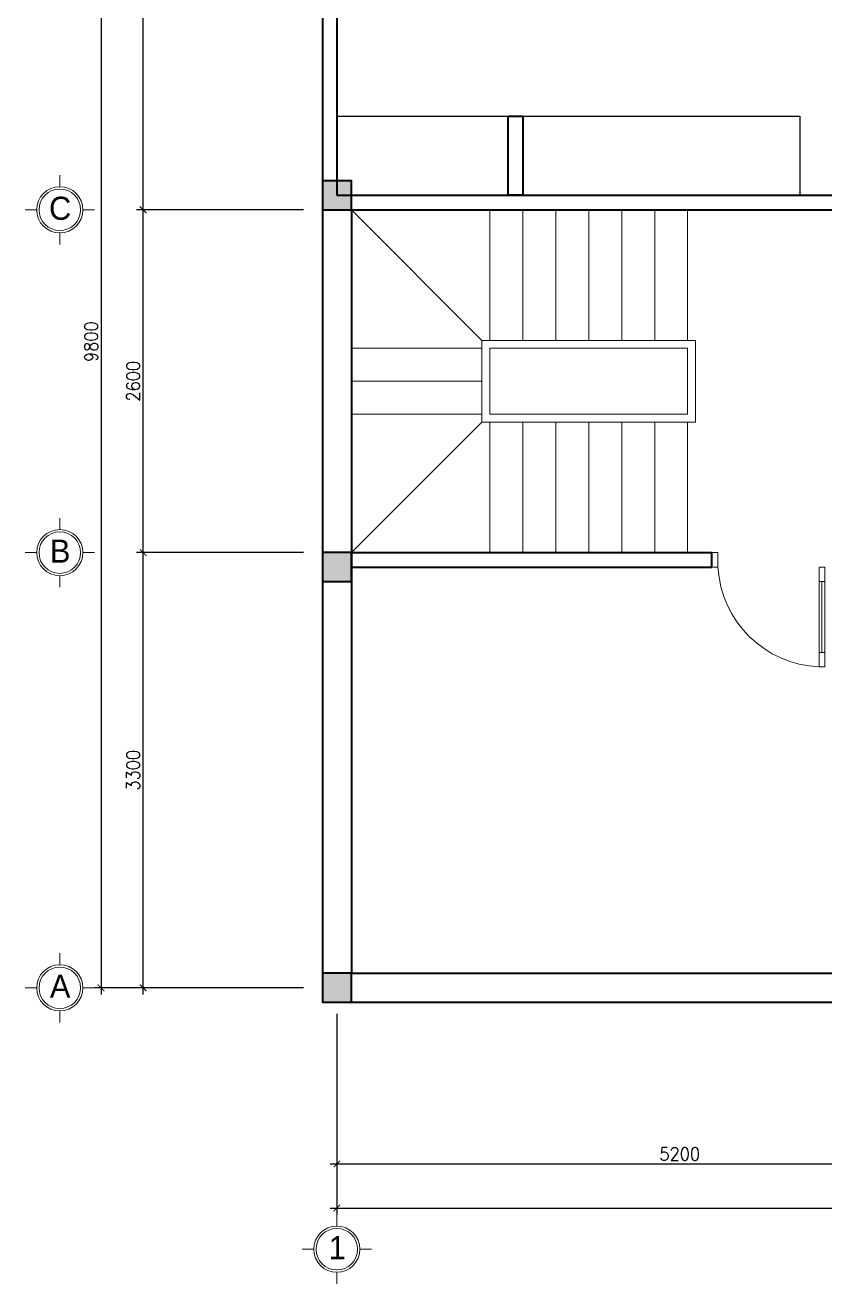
# Model space of a CAD drawing. Header units: millimetres. Extents: x -529782 to -142003, y -492574 to -273331.
# Drawn here: x -460881 to -454818, y -349371 to -339826 of the extents above; entities that cross this region are included whole.
import ezdxf
from ezdxf.enums import TextEntityAlignment as Align

# ---------------------------------------------------------------- set-up
doc = ezdxf.new("R2010")
doc.units = ezdxf.units.MM
doc.header["$LTSCALE"] = 500
doc.header["$MEASUREMENT"] = 0
doc.header["$PDMODE"] = 3
doc.linetypes.add('CENTER', pattern=[2, 1.25, -0.25, 0.25, -0.25])
doc.layers.get('0').update_dxf_attribs({"linetype": 'CONTINUOUS', "lineweight": 13})
doc.layers.get('Defpoints').update_dxf_attribs({"color": 255, "linetype": 'CONTINUOUS', "lineweight": 13})
for name, color, linetype, lineweight in [('1.cat 30', 30, 'CONTINUOUS', 35), ('1.cot', 2, 'CONTINUOUS', 35), ('2.thay 145', 145, 'CONTINUOUS', 18), ('3.manh 08', 8, 'CONTINUOUS', 9), ('4.dim 08', 8, 'CONTINUOUS', 13), ('7.tim 67', 67, 'CENTER', 9), ('9.text \xad white', 7, 'CONTINUOUS', 15), ('CA.dim 08', 251, 'CONTINUOUS', 13), ('noithat', 15, 'CONTINUOUS', 9)]:
    doc.layers.add(name, color=color, linetype=linetype, lineweight=lineweight)
doc.layers.add('NTHT', color=5, linetype='CONTINUOUS')
doc.styles.add('CA.JSC1', font='')
doc.styles.get("Standard").update_dxf_attribs({"font": 'txt.shx', "width": 0.9})
doc.styles.get('CA.JSC1').set_extended_font_data('.VnAvantH')
doc.dimstyles.new('CA 50', dxfattribs={"dimscale": 0, "dimtxt": 100, "dimasz": 50, "dimexe": 50, "dimexo": 0, "dimgap": 25, "dimtad": 1, "dimdec": 0, "dimzin": 0, "dimdsep": 46, "dimtxsty": 'Standard', "dimblk": 'ARCHTICK', "dimcen": 0.09, "dimdle": 50, "dimclrd": 256, "dimclre": 256, "dimclrt": 7, "dimadec": 0, "dimazin": 0, "dimtfac": 1, "dimtdec": 0, "dimtix": 1, "dimtmove": 2, "dimatfit": 3, "dimldrblk": 'DOT', "dimfxl": 1, "dimtolj": 1, "dimtzin": 0, "dimarcsym": 0})

# ---------------------------------------------------------------- blocks, each defined once
blk = doc.blocks.new('A$C1A9D127A')
at = {"layer": 'noithat', "color": 135, "linetype": 'Continuous'}
for p, q in [((49.99985728343017, 109.9998206971213), (-0.0001427165698260069, 109.9998206971213)), ((-0.0001427165698260069, 109.9998206971213), (-0.0001427165698260069, -0.000179302878677845)), ((49.99985728343017, -0.000179302878677845), (49.99985728343017, 109.9998206971213)), ((-0.0001427165698260069, -0.000179302878677845), (49.99985728343017, -0.000179302878677845))]:
    blk.add_line(p, q, dxfattribs=at)
blk = doc.blocks.new('A$C2BDB356E')
at = {"layer": 'noithat', "color": 135, "linetype": 'Continuous'}
for p, q in [((0.0007344302721321583, 599.9999563574092), (0.0007344302721321583, 699.9999563574092)), ((0.0007344302721321583, 699.9999563574092), (40.00073443027213, 699.9999563574092)), ((40.00073443027213, 699.9999563574092), (40.00073443027213, 599.9999563574092)), ((40.00073443027213, 599.9999563574092), (0.0007344302721321583, 599.9999563574092)), ((0.0007344302721321583, 99.99995635740925), (0.0007344302721321583, -4.364259075373411e-05)), ((40.00073443027213, 99.99995635740925), (0.0007344302721321583, 99.99995635740925)), ((40.00073443027213, -4.364259075373411e-05), (40.00073443027213, 99.99995635740925)), ((0.0007344302721321583, -4.364259075373411e-05), (40.00073443027213, -4.364259075373411e-05))]:
    blk.add_line(p, q, dxfattribs=at)
at = {"layer": 'noithat', "color": 8, "linetype": 'Continuous'}
for p, q in [((0.0007344302721321583, 99.99995635740925), (0.0007344302721321583, 599.9999563574092)), ((20.00073443027213, 599.9999563574092), (20.00073443027213, 99.99995635740925)), ((40.00073443027213, 599.9999563574092), (40.00073443027213, 99.99995635740925))]:
    blk.add_line(p, q, dxfattribs=at)
at = {"layer": 'noithat', "color": 1, "linetype": 'Continuous'}
blk.add_arc((10.18820847296689, 740.3098040898665), 740.9098847954065, 272.306074052381, 356.8812333185894, dxfattribs=at)
blk = doc.blocks.new('_ArchTick')
at = {"color": 1, "linetype": 'ByBlock', "const_width": 0.150000081}
blk.add_lwpolyline([(-0.5000002699998731, -0.5000002699998731), (0.5000002699998731, 0.5000002699998731)], dxfattribs=at)
blk = doc.blocks.new('*D1932')
at = {"layer": '7.tim 67', "linetype": 'Continuous', "lineweight": -2, "transparency": 16777216}
for p, q in [((-458518.2541006918, -347324.1331595646), (-458518.2541006918, -348511.1850958695)), ((-453318.2541006918, -347324.1331595646), (-453318.2541006918, -348511.1850958695)), ((-458568.2541006918, -348461.1850958695), (-453268.2541006918, -348461.1850958695))]:
    blk.add_line(p, q, dxfattribs=at)
at = {"layer": 'Defpoints', "color": 0, "linetype": 'Continuous', "transparency": 16777216}
for p in [(-458518.2541006918, -347324.1331595646), (-453318.2541006918, -347324.1331595646), (-453318.2541006918, -348461.1850958695)]:
    blk.add_point(p, dxfattribs=at)
at = {"layer": '7.tim 67', "linetype": 'Continuous', "lineweight": -2, "transparency": 16777216, "xscale": 50, "yscale": 50, "zscale": 50, "rotation": 180}
blk.add_blockref('_ArchTick', (-458518.2541006918, -348461.1850958695), dxfattribs=at)
at = {"layer": '7.tim 67', "linetype": 'Continuous', "lineweight": -2, "transparency": 16777216, "xscale": 50, "yscale": 50, "zscale": 50}
blk.add_blockref('_ArchTick', (-453318.2541006918, -348461.1850958695), dxfattribs=at)
at = {"layer": '7.tim 67', "color": 7, "linetype": 'Continuous', "transparency": 16777216, "insert": (-455918.2541006918, -348386.1850958695), "char_height": 100, "attachment_point": 5}
blk.add_mtext('\\A1;5200', dxfattribs=at)
blk = doc.blocks.new('_DOT')
at = {"color": 1, "linetype": 'ByBlock'}
blk.add_line((-0.5, 0), (-1, 0), dxfattribs=at)
at = {"color": 1, "linetype": 'ByBlock', "const_width": 0.5}
blk.add_lwpolyline([(-0.25, 0, 1), (0.25, 0, 1)], format="xyb", close=True, dxfattribs=at)
blk = doc.blocks.new('*D1934')
at = {"layer": '7.tim 67', "linetype": 'Continuous', "lineweight": -2, "transparency": 16777216}
for p, q in [((-459987.0845807607, -347176.0464328588), (-459987.0845807607, -343776.0464328588)), ((-458772.3285533888, -343826.0464328588), (-460037.0845807607, -343826.0464328588)), ((-458772.3285533888, -347126.0464328588), (-460037.0845807607, -347126.0464328588))]:
    blk.add_line(p, q, dxfattribs=at)
at = {"layer": 'Defpoints', "color": 0, "linetype": 'Continuous', "transparency": 16777216}
for p in [(-459987.0845807607, -343826.0464328588), (-458772.3285533888, -343826.0464328588), (-458772.3285533888, -347126.0464328588)]:
    blk.add_point(p, dxfattribs=at)
at = {"layer": '7.tim 67', "linetype": 'Continuous', "lineweight": -2, "transparency": 16777216, "xscale": 50, "yscale": 50, "zscale": 50}
for p, rotation in [((-459987.0845807607, -343826.0464328588), 90), ((-459987.0845807607, -347126.0464328588), 270)]:
    blk.add_blockref('_ArchTick', p, dxfattribs=dict(at, rotation=rotation))
at = {"layer": '7.tim 67', "color": 7, "linetype": 'Continuous', "transparency": 16777216, "insert": (-460062.0845807606, -345476.0464328589), "char_height": 100, "attachment_point": 5, "rotation": 90}
blk.add_mtext('\\A1;3300', dxfattribs=at)
blk = doc.blocks.new('*D1935')
at = {"layer": '7.tim 67', "linetype": 'Continuous', "lineweight": -2, "transparency": 16777216}
for p, q in [((-458772.3285533888, -341226.0464328589), (-460037.0845807607, -341226.0464328589)), ((-459987.0845807607, -343876.0464328588), (-459987.0845807607, -341176.0464328589)), ((-458772.3285533888, -343826.0464328588), (-460037.0845807607, -343826.0464328588))]:
    blk.add_line(p, q, dxfattribs=at)
at = {"layer": 'Defpoints', "color": 0, "linetype": 'Continuous', "transparency": 16777216}
for p in [(-459987.0845807607, -341226.0464328589), (-458772.3285533888, -341226.0464328589), (-458772.3285533888, -343826.0464328588)]:
    blk.add_point(p, dxfattribs=at)
at = {"layer": '7.tim 67', "linetype": 'Continuous', "lineweight": -2, "transparency": 16777216, "xscale": 50, "yscale": 50, "zscale": 50}
for p, rotation in [((-459987.0845807607, -341226.0464328589), 90), ((-459987.0845807607, -343826.0464328588), 270)]:
    blk.add_blockref('_ArchTick', p, dxfattribs=dict(at, rotation=rotation))
at = {"layer": '7.tim 67', "color": 7, "linetype": 'Continuous', "transparency": 16777216, "insert": (-460062.0845807606, -342526.0464328589), "char_height": 100, "attachment_point": 5, "rotation": 90}
blk.add_mtext('\\A1;2600', dxfattribs=at)
blk = doc.blocks.new('*D1936')
at = {"layer": '7.tim 67', "linetype": 'Continuous', "lineweight": -2, "transparency": 16777216}
for p, q in [((-459987.0845807607, -341276.0464328589), (-459987.0845807607, -337276.0464328588)), ((-458772.3285533888, -337326.0464328588), (-460037.0845807607, -337326.0464328588)), ((-458772.3285533888, -341226.0464328589), (-460037.0845807607, -341226.0464328589))]:
    blk.add_line(p, q, dxfattribs=at)
at = {"layer": 'Defpoints', "color": 0, "linetype": 'Continuous', "transparency": 16777216}
for p in [(-459987.0845807607, -337326.0464328588), (-458772.3285533888, -337326.0464328588), (-458772.3285533888, -341226.0464328589)]:
    blk.add_point(p, dxfattribs=at)
at = {"layer": '7.tim 67', "linetype": 'Continuous', "lineweight": -2, "transparency": 16777216, "xscale": 50, "yscale": 50, "zscale": 50}
for p, rotation in [((-459987.0845807607, -337326.0464328588), 90), ((-459987.0845807607, -341226.0464328589), 270)]:
    blk.add_blockref('_ArchTick', p, dxfattribs=dict(at, rotation=rotation))
at = {"layer": '7.tim 67', "color": 7, "linetype": 'Continuous', "transparency": 16777216, "insert": (-460062.0845807606, -339276.0464328589), "char_height": 100, "attachment_point": 5, "rotation": 90}
blk.add_mtext('\\A1;3900', dxfattribs=at)
blk = doc.blocks.new('*D1938')
at = {"layer": '7.tim 67', "linetype": 'Continuous', "lineweight": -2, "transparency": 16777216}
for p, q in [((-460306.4198652511, -337276.0464328588), (-460306.4198652511, -347176.0464328588)), ((-459404.7065670748, -337326.0464328588), (-460356.4198652511, -337326.0464328588)), ((-459404.7065670748, -347126.0464328588), (-460356.4198652511, -347126.0464328588))]:
    blk.add_line(p, q, dxfattribs=at)
at = {"layer": 'Defpoints', "color": 0, "linetype": 'Continuous', "transparency": 16777216}
for p in [(-459404.7065670748, -337326.0464328588), (-460306.4198652511, -347126.0464328588), (-459404.7065670748, -347126.0464328588)]:
    blk.add_point(p, dxfattribs=at)
at = {"layer": '7.tim 67', "linetype": 'Continuous', "lineweight": -2, "transparency": 16777216, "xscale": 50, "yscale": 50, "zscale": 50}
for p, rotation in [((-460306.4198652511, -337326.0464328588), 90), ((-460306.4198652511, -347126.0464328588), 270)]:
    blk.add_blockref('_ArchTick', p, dxfattribs=dict(at, rotation=rotation))
at = {"layer": '7.tim 67', "color": 7, "linetype": 'Continuous', "transparency": 16777216, "insert": (-460381.419865251, -342226.0464328589), "char_height": 100, "attachment_point": 5, "rotation": 90}
blk.add_mtext('\\A1;9800', dxfattribs=at)
blk = doc.blocks.new('*D1939')
at = {"layer": '7.tim 67', "linetype": 'Continuous', "lineweight": -2, "transparency": 16777216}
for p, q in [((-458518.2541006918, -347587.3880710235), (-458518.2541006918, -348845.8702786943)), ((-447618.2541006918, -347587.3880710235), (-447618.2541006918, -348845.8702786943)), ((-458568.2541006918, -348795.8702786943), (-447568.2541006918, -348795.8702786943))]:
    blk.add_line(p, q, dxfattribs=at)
at = {"layer": 'Defpoints', "color": 0, "linetype": 'Continuous', "transparency": 16777216}
for p in [(-458518.2541006918, -347587.3880710235), (-447618.2541006918, -347587.3880710235), (-447618.2541006918, -348795.8702786943)]:
    blk.add_point(p, dxfattribs=at)
at = {"layer": '7.tim 67', "linetype": 'Continuous', "lineweight": -2, "transparency": 16777216, "xscale": 50, "yscale": 50, "zscale": 50, "rotation": 180}
blk.add_blockref('_ArchTick', (-458518.2541006918, -348795.8702786943), dxfattribs=at)
at = {"layer": '7.tim 67', "linetype": 'Continuous', "lineweight": -2, "transparency": 16777216, "xscale": 50, "yscale": 50, "zscale": 50}
blk.add_blockref('_ArchTick', (-447618.2541006918, -348795.8702786943), dxfattribs=at)
at = {"layer": '7.tim 67', "color": 7, "linetype": 'Continuous', "transparency": 16777216, "insert": (-453568.2541006917, -348720.8702786943), "char_height": 100, "attachment_point": 5}
blk.add_mtext('\\A1;10900', dxfattribs=at)
blk = doc.blocks.new('A$C41BA5761')
at = {"layer": '2.thay 145'}
blk.add_lwpolyline([(839.9994073519047, 524.9998310285737, -3898660.642287513), (839.9994073521084, 525.0001542164828, 1.154242490888426e-06), (839.9994073524431, 524.9999926225864, 1.154242490888426e-06)], format="xyb", dxfattribs=at)
at = {"layer": '3.manh 08'}
for p, q in [((524.9994049160159, 1050.000159478077), (524.9994049160159, 875.0001713204256)), ((174.9994048396911, 525.0001523148676), (-0.000583361616008915, 525.0001523148676)), ((874.9994049923262, 525.0001523148676), (1049.999393193633, 525.0001523148676)), ((524.9994049160159, 0.0001831847475841641), (524.9994049160159, 175.000171342399))]:
    blk.add_line(p, q, dxfattribs=at)
blk.add_arc((524.9994049160159, 525.0001713313977), 349.9999999890093, 359.9999968883953, 359.9999381014106, dxfattribs=at)

msp = doc.modelspace()

# ---------------------------------------------------------------- hatches: boundary and pattern name
at = {"layer": '1.cot'}
for points in [[(-458408.2541006916, -341006.0464328589), (-458628.2541006916, -341006.0464328589), (-458628.2541006916, -341226.0464328589), (-458408.2541006916, -341226.0464328589)], [(-458408.2541006918, -343826.0464328588), (-458628.2541006918, -343826.0464328588), (-458628.2541006918, -344046.0464328588), (-458408.2541006918, -344046.0464328588)], [(-458408.2541006918, -347016.0464328588), (-458628.2541006918, -347016.0464328588), (-458628.2541006918, -347236.0464328588), (-458408.2541006918, -347236.0464328588)]]:
    msp.add_hatch(color=256, dxfattribs=at).paths.add_polyline_path(points)

# ---------------------------------------------------------------- linework, layer by layer
at = {"layer": '1.cat 30'}
for p, q in [((-458518.2541006918, -341116.0464328589), (-454448.2541006918, -341116.0464328587)), ((-458408.2541006918, -341226.0464328589), (-454448.2541006918, -341226.0464328588)), ((-458408.2541006918, -343826.0464328589), (-455678.2541006918, -343826.0464328587)), ((-455678.2541006918, -343826.0464328587), (-455678.2541006918, -343936.0464328587)), ((-458408.2541006918, -343936.0464328589), (-455678.2541006918, -343936.0464328588))]:
    msp.add_line(p, q, dxfattribs=at)
for points in [[(-456463.2541006918, -337216.0464328588), (-457518.2541006917, -337216.0464328588), (-457518.2541006917, -337216.0464328588), (-458628.2541006918, -337216.0464328588), (-458628.2541006918, -347236.0464328588), (-447508.2541006918, -347236.0464328588), (-447508.2541006917, -343826.0464328587), (-447728.2541006918, -343826.0464328587)], [(-458518.2541006918, -339746.0464328588), (-458518.2541006918, -341116.0464328589)], [(-458408.2541006918, -341226.0464328589), (-458408.2541006918, -347016.0464328588), (-453428.2541006918, -347016.0464328588)]]:
    msp.add_lwpolyline(points, dxfattribs=at)
msp.add_lwpolyline([(-457218.2541006917, -340516.0464328589), (-457108.2541006918, -340516.0464328589), (-457108.2541006918, -341116.0464328588), (-457218.2541006917, -341116.0464328588)], close=True, dxfattribs=at)
at = {"layer": '1.cot'}
for points in [[(-458628.2541006916, -341226.0464328589), (-458408.2541006916, -341226.0464328589), (-458408.2541006916, -341006.0464328589), (-458628.2541006916, -341006.0464328589)], [(-458628.2541006918, -344046.0464328588), (-458408.2541006918, -344046.0464328588), (-458408.2541006918, -343826.0464328588), (-458628.2541006918, -343826.0464328588)], [(-458628.2541006918, -347236.0464328588), (-458408.2541006918, -347236.0464328588), (-458408.2541006918, -347016.0464328588), (-458628.2541006918, -347016.0464328588)]]:
    msp.add_lwpolyline(points, close=True, dxfattribs=at)
at = {"layer": '4.dim 08'}
for p, q in [((-458628.2541006918, -347236.0464328588), (-458628.2541006918, -337216.0464328588)), ((-457418.2541006918, -342216.0464328587), (-458408.2541006918, -341226.0464328587)), ((-457358.2541006918, -342216.0464328587), (-457358.2541006918, -341226.0464328587)), ((-457108.2541006918, -342216.0464328587), (-457108.2541006918, -341226.0464328587)), ((-456858.2541006918, -342216.0464328587), (-456858.2541006918, -341226.0464328587)), ((-456608.2541006918, -342216.0464328587), (-456608.2541006918, -341226.0464328587)), ((-456358.2541006918, -342216.0464328587), (-456358.2541006918, -341226.0464328587)), ((-456108.2541006918, -342216.0464328587), (-456108.2541006918, -341226.0464328587)), ((-455858.2541006917, -342216.0464328587), (-455858.2541006918, -341226.0464328587)), ((-457418.2541006918, -342276.0464328587), (-458408.2541006918, -342276.0464328587)), ((-457358.2541006918, -342276.0464328587), (-455858.2541006917, -342276.0464328587)), ((-457418.2541006918, -342526.0464328587), (-458408.2541006918, -342526.0464328587)), ((-457418.2541006918, -342776.0464328587), (-458408.2541006918, -342776.0464328587)), ((-457418.2541006918, -342836.0464328587), (-458408.2541006918, -343826.0464328587)), ((-457358.2541006918, -342776.0464328587), (-455858.2541006918, -342776.0464328587)), ((-457358.2541006918, -343826.0464328588), (-457358.2541006918, -342836.0464328587)), ((-457108.2541006918, -343826.0464328588), (-457108.2541006918, -342836.0464328587)), ((-456858.2541006918, -343826.0464328588), (-456858.2541006918, -342836.0464328587)), ((-456608.2541006918, -343826.0464328588), (-456608.2541006918, -342836.0464328587)), ((-456358.2541006918, -343826.0464328588), (-456358.2541006918, -342836.0464328587)), ((-456108.2541006918, -343826.0464328588), (-456108.2541006918, -342836.0464328587)), ((-455858.2541006918, -343826.0464328588), (-455858.2541006918, -342836.0464328587)), ((-458628.2541006918, -343826.0464328588), (-458408.2541006918, -343826.0464328589)), ((-458628.2541006918, -347236.0464328588), (-441518.2541006918, -347236.0464328588))]:
    msp.add_line(p, q, dxfattribs=at)
at = {"layer": 'CA.dim 08'}
for points in [[(-457418.2541006918, -342216.0464328587), (-455798.2541006918, -342216.0464328587), (-455798.2541006918, -342836.0464328587), (-457418.2541006918, -342836.0464328587)], [(-457358.2541006918, -342276.0464328587), (-455858.2541006918, -342276.0464328587), (-455858.2541006918, -342776.0464328587), (-457358.2541006918, -342776.0464328587)]]:
    msp.add_lwpolyline(points, close=True, dxfattribs=at)
at = {"layer": 'NTHT'}
for p, q in [((-458518.2541006918, -340516.0464328589), (-457218.2541006917, -340516.0464328589)), ((-457108.2541006918, -340516.0464328589), (-455008.2541006694, -340516.0464328588)), ((-455008.2541006694, -340516.0464328588), (-455008.2541006694, -341116.0464328587))]:
    msp.add_line(p, q, dxfattribs=at)

# ---------------------------------------------------------------- block references
at = {"layer": '2.thay 145', "xscale": 0.5, "yscale": 0.5, "zscale": 0.5}
for p in [(-460881.4195618479, -341488.5465090163), (-460881.4195618479, -344088.5465090162), (-460881.4195618479, -347388.5465090162), (-458780.7538031497, -349370.8703584333)]:
    msp.add_blockref('A$C41BA5761', p, dxfattribs=at)
at = {"layer": 'noithat', "xscale": -1}
msp.add_blockref('A$C1A9D127A', (-455628.2542434083, -343936.0462535559), dxfattribs=at)
at = {"layer": 'noithat', "xscale": -1.07999999995809, "yscale": 1.07999999995809, "zscale": 1.08}
msp.add_blockref('A$C2BDB356E', (-454818.2533075071, -344692.0463857247), dxfattribs=at)

# ---------------------------------------------------------------- texts
at = {"layer": '9.text \xad white', "style": 'CA.JSC1'}
for s, p in [('c', (-460616.1695428673, -341214.2964871363)), ('b', (-460616.1695428673, -343814.2964871363)), ('a', (-460616.1695428673, -347114.2964871363)), ('1', (-458515.5037841692, -349096.6203365533))]:
    msp.add_text(s, height=174.9999882000658, dxfattribs=at).set_placement(p, align=Align.MIDDLE)

# ---------------------------------------------------------------- dimensions: what is measured, and where the dimension line sits
at = {"layer": '7.tim 67', "color": 9, "linetype": 'Continuous'}
for base, p1, p2, picture, middle in [((-460306.4198652511, -347126.0464328588), (-459404.7065670748, -337326.0464328588), (-459404.7065670748, -347126.0464328588), '*D1938', (-460381.419865251, -342226.0464328589)), ((-459987.0845807607, -337326.0464328588), (-458772.3285533888, -341226.0464328589), (-458772.3285533888, -337326.0464328588), '*D1936', (-460062.0845807606, -339276.0464328589)), ((-459987.0845807607, -341226.0464328589), (-458772.3285533888, -343826.0464328588), (-458772.3285533888, -341226.0464328589), '*D1935', (-460062.0845807606, -342526.0464328589)), ((-459987.0845807607, -343826.0464328588), (-458772.3285533888, -347126.0464328588), (-458772.3285533888, -343826.0464328588), '*D1934', (-460062.0845807606, -345476.0464328589))]:
    dim = msp.add_linear_dim(base=base, p1=p1, p2=p2, angle=90, dimstyle='CA 50', override={"dimscale": 1}, dxfattribs=at)
    dim.commit()
    dim.dimension.update_dxf_attribs({"geometry": picture, "text_midpoint": middle})
dim = msp.add_linear_dim(base=(-453318.2541006918, -348461.1850958695), p1=(-458518.2541006918, -347324.1331595646), p2=(-453318.2541006918, -347324.1331595646), dimstyle='CA 50', override={"dimscale": 1}, dxfattribs=at)
dim.commit()
dim.dimension.update_dxf_attribs({"geometry": '*D1932', "text_midpoint": (-455918.2541006918, -348386.1850958695)})
dim = msp.add_linear_dim(base=(-447618.2541006918, -348795.8702786943), p1=(-458518.2541006918, -347587.3880710235), p2=(-447618.2541006918, -347587.3880710235), dimstyle='CA 50', override={"dimscale": 1}, dxfattribs=at)
dim.commit()
dim.dimension.update_dxf_attribs({"geometry": '*D1939', "text_midpoint": (-453568.2541006917, -348720.8702786943), "dimtype": 160})

doc.saveas('drawing.dxf')
